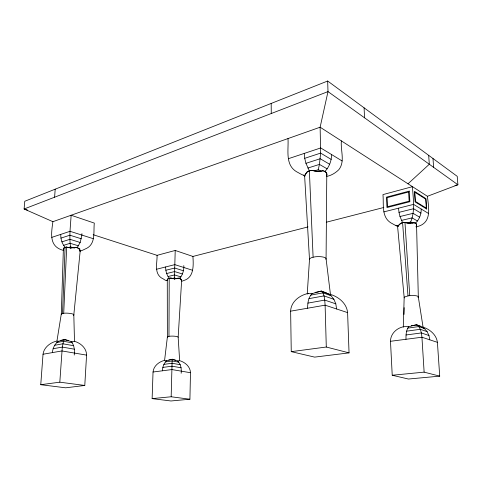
<?xml version="1.0" encoding="UTF-8"?>
<svg xmlns="http://www.w3.org/2000/svg" width="482" height="482" viewBox="0 0 482 482"><rect width="100%" height="100%" fill="white"/><g stroke="black" fill="none" stroke-linecap="round" stroke-linejoin="round"><path stroke-width="0.72" d="M164.591 360.349C159.042 361.699 153.541 365.971 153.041 372.014L152.125 398.62L170.959 400.976L189.92 399.223L190.474 372.713C190.33 366.706 185.088 362.205 179.647 360.644L177.49 360.982L172.176 359.271L166.76 360.771L164.591 360.349L167.375 337.032L168.965 336.334L169.212 278.174C166.688 275.035 165.621 270.938 165.609 266.962M405.983 339.286C405.958 335.05 405.94 330.266 408.658 326.754L416.219 324.748L420.937 326.32M172.176 359.144L171.164 396.77L152.125 398.62M326.561 176.448L326.796 173.568L326.073 258.683L330.429 294.297L328.585 294.05L321.054 291.086L312.234 293.604L307.293 293.689M73.794 315.017L80.181 251.008C79.705 248.682 77.65 247.224 75.21 247.417C71.776 248.441 68.516 247.272 65.1 247.296L63.961 248.001L63.305 250.357L63.973 247.79L66.691 246.941L63.714 313.252L61.292 314.017L56.93 341.087L58.605 341.262L64.606 339.497L71.083 341.533L74.493 341.316C80.669 343.057 86.67 348.257 86.567 355.12L84.784 385.455L65.666 387.811L40.759 384.702L43.031 354.234C43.778 347.311 50.941 342.118 56.93 341.087M404.03 314.433L404.151 307.667M167.561 337.304A5.392 1.03 1.2 0 1 167.375 337.032L167.278 279.705L168.037 278.548L170.742 277.903L174.406 278.921L178.111 278.114L180.75 279.096C181.768 280.156 181.202 282.121 183.383 280.632C194.234 277.765 193.487 265.287 192.921 256.442L175.219 250.459L157.066 255.34L93.171 234.698M179.647 360.644L178.159 337.273L181.666 279.909C181.931 282.85 180.593 276.415 178.105 278.301C174.731 279.753 171.255 277.222 168.031 278.735L167.055 280.675L167.296 280.006C166.995 282.332 162.663 278 161.597 278.06C153.86 273.023 157.325 262.877 157.066 255.34M175.219 250.459L174.388 279.458M403.289 327.079L404.169 297.478L397.511 225.594L397.746 226.377M63.371 249.194L61.292 314.366M62.54 313.439L65.1 247.296C62.009 243.784 60.605 239.018 60.762 234.385M181.455 279.403L181.413 280.126L181.455 279.403L180.75 279.096M307.57 308.227C307.715 303.136 308.221 297.225 312.234 293.604M80.181 251.008L79.632 251.002C81.97 250.911 84.416 249.23 86.718 248.314C95.966 243.38 93.303 231.637 94.315 223.094L71.113 215.243C70.529 226.353 68.812 237.644 70.848 248.712M397.511 225.594L397.692 226.432L399 224.847C400.904 222.316 404.29 222.088 407.284 222.823C410.007 224.154 412.815 222.22 415.544 223.088C419.34 219.485 421.352 214.231 421.208 209.025M307.233 294.092L309.492 259.443A8.315 2.416 -1.7 0 1 309.607 258.81L311.474 257.629L315.059 256.822A8.315 2.416 -1.7 0 1 323.265 257.075A8.315 2.416 -1.7 0 1 325.91 259.316M40.759 384.702L59.816 382.184L62.299 347.088L63.528 341.268L64.781 339.382M66.691 246.941C70.758 249.688 78.078 244.513 80.223 250.881M54.599 197.21L55.195 189.179M63.305 250.357C48.875 246.621 51.249 233.601 52.9 221.684L320.126 127.206L427.42 196.288C428.817 208.808 432.095 223.576 416.177 226.859C418.448 219.473 408.483 224.919 404.97 222.437C402.247 221.136 398.807 225.486 397.548 226.323M309.492 259.443L304.624 175.9L307.185 171.676L309.366 170.809L311.993 170.447L317.861 171.502L323.061 170.893L324.976 171.435C329.248 166.929 331.568 160.759 331.616 154.571M179.617 278.469C182.31 275.487 183.6 271.468 183.841 267.504A12.713 8.676 -72.7 0 0 183.775 265.6M162.374 370.803C162.627 367.127 163.687 363.091 166.76 360.771M423.088 327.151C429.944 329.363 436.505 334.833 437.409 342.347L439.717 376.141L408.429 379.033L392.228 375.249L390.486 341.292C390.456 332.164 399.988 325.187 408.658 326.754M77.15 247.676L80.181 242.464L81.88 235.071A14.544 8.507 -72.6 0 0 81.922 233.637M341.383 140.895C340.376 150.288 345.335 161.5 338.834 169.682C335.478 172.984 331.285 175.532 326.621 176.436L326.826 174.592L326.254 172.442L323.693 170.893M330.158 294.309C338.551 296.773 346.769 303.395 347.594 312.613L349.052 352.872L314.638 357.114L291.255 351.649L290.634 311.167C290.893 301.726 299.683 295.153 308.299 293.424M52.357 352.613C52.815 348.233 54.665 343.594 58.605 341.262M311.993 170.447L317.849 171.55L319.433 164.398L320.651 153.101L320.126 127.206L328.001 91.604L327.664 81.024L24.763 201.259L24.1 208.989L52.9 221.684M287.995 138.569C288.724 149.733 284.85 164.669 296.454 171.67C299.208 173.038 301.744 174.948 304.811 175.587C304.522 174.327 308.516 170.122 311.33 170.333M416.129 226.871L416.575 225.492L416.388 224.028L415.544 223.088M410.007 223.431C415.598 211.966 413.098 198.825 412.465 186.667L382.949 194.601C383.931 204.205 381.129 216.966 390.998 222.937C393.324 224.058 395.505 225.781 398.072 226.221M408.013 183.799L429.305 164.254L428.679 155.343M397.662 226.413L398.054 226.245M427.42 196.288L457.9 184.757L457.225 176.34L327.664 81.024M51.731 237.391L70.029 231.306L93.394 238.735M288.302 158.723L320.711 147.944L342.106 160.952M60.919 238.132L69.872 235.204L81.331 238.789M313.107 257.159L309.366 170.809L305.943 163.326L304.72 158.319L320.651 153.101L331.2 159.415M61.877 241.88L69.902 239.295L80.181 242.464M305.943 163.326L320.211 158.729L329.676 164.296M63.582 245.356L70.125 243.283L78.506 245.826M307.805 168.079L319.433 164.398L327.164 168.863M68.366 247.549L70.517 246.88L74.535 248.079M314.553 170.881L318.367 169.688L320.916 171.134L323.054 170.622M454.99 185.516L457.9 184.757L328.001 91.604L24.1 208.989L27.631 210.14M192.921 256.442L308.058 226.908M326.272 222.238L383.841 207.471M156.584 269.239L174.827 264.636L192.625 270.294M383.835 211.893L413.58 204.386L428.594 213.514M165.82 270.257L174.731 268.04L183.443 270.77M404.332 297.894A7.091 1.651 -2.9 0 1 404.488 297.039L407.989 295.894L402.591 222.636L400 216.52L399 212.345L413.58 208.724L420.955 213.134M166.639 273.517L174.629 271.571L182.443 273.975M400 216.52L413.062 213.333L419.683 217.225M168.013 276.517L174.526 274.951L180.907 276.891M401.434 220.431L412.074 217.876L417.484 220.997M172.297 278.463L174.436 277.957L176.532 278.584M407.2 222.841L410.694 222.015L412.478 223.027M60.84 340.352L64.287 339.702L68.438 340.467M315.041 292.423L321.633 291.176L326.7 292.972M56.798 342.521L63.528 341.268L72.288 342.859L73.619 345.702L74.355 349.185L74.433 353.065A15.328 9.182 -78.2 0 1 74.228 355.065M310.703 295.135L322.94 292.851L331.001 295.683L333.906 299.322L335.815 303.853L336.587 308.968M54.587 345.299L62.847 343.787L73.619 345.702M308.932 298.653L324.012 295.888L333.906 299.322M53.068 348.745L62.299 347.088L74.355 349.185M307.859 303.118L324.76 300.093L335.815 303.853M43.031 354.234L61.931 350.944L86.567 355.12M290.634 311.167L325.115 305.172L347.594 312.613M317.849 171.55L320.916 171.134M168.742 359.988L172.176 359.506L175.562 360.126M411.309 325.736L417.008 324.934C420.804 327.742 421.449 332.857 421.937 337.225L424.13 372.14L439.717 376.141M165.44 361.91L172.146 360.976L178.744 362.175L180.196 364.699L181.075 367.766L181.322 371.158A13.321 9.272 -79.8 0 1 181.148 373.261M407.67 328.128L418.816 326.573L424.371 328.525L427.112 331.658L428.968 335.52L429.805 339.828M163.856 364.38L172.086 363.253L180.196 364.699M406.585 331.176L420.31 329.302L427.112 331.658M407.989 295.894L409.742 295.665A7.091 1.651 -2.9 0 1 416.514 295.846A7.091 1.651 -2.9 0 1 417.966 297.4M162.808 367.417L172.014 366.187L181.075 367.766M406.007 334.984L421.376 332.935L428.968 335.52M291.255 351.649L326.29 347.028L349.052 352.872M153.041 372.014L171.917 369.567L190.474 372.713M390.486 341.292L421.937 337.225L437.409 342.347M168.965 336.334L170.092 336.195A5.392 1.03 1.2 0 1 175.508 336.316A5.392 1.03 1.2 0 1 178.159 337.273M392.228 375.249L424.13 372.14M59.816 382.184L84.784 385.455M171.164 396.77L189.92 399.223M321.054 291.086L321.633 291.176C324.922 294.966 324.645 300.467 325.115 305.172L326.29 347.028M416.219 324.748L422.118 327.079L423.057 327.073L418.316 296.96L416.575 225.48M305.118 176.026L304.63 175.942M422.118 327.079L424.371 328.525M327.742 293.478L331.001 295.683M395.957 225.202L397.897 226.685L397.481 225.986M303.702 175.099L304.72 175.912M177.49 360.982L178.744 362.175M324.976 171.435L326.26 172.713L326.784 174.611M71.083 341.533L72.288 342.859M398.5 208.194L399 212.345M304.238 153.421L304.72 158.319M432.987 158.512L433.619 167.344M404.964 222.425L409.742 295.665M364.091 107.823L364.549 117.813M73.812 314.674L74.493 341.316M271.185 103.443L271.27 113.517M63.714 313.252A6.32 1.332 3.1 0 1 71.42 313.655A6.32 1.332 3.1 0 1 73.348 315.33M79.777 248.899L79.699 249.712L79.777 248.899M409.224 191.113L386.425 197.168L386.974 207.567L409.875 201.711L409.224 191.113M408.579 191.993L387.118 197.68L387.594 206.706L409.146 201.181L408.579 191.993M426.691 209.019L415.123 201.904L414.448 191.312L425.986 198.662L426.691 209.019M426.311 208.128L415.424 201.416L414.839 192.234L425.702 199.132L426.311 208.128"/></g></svg>
